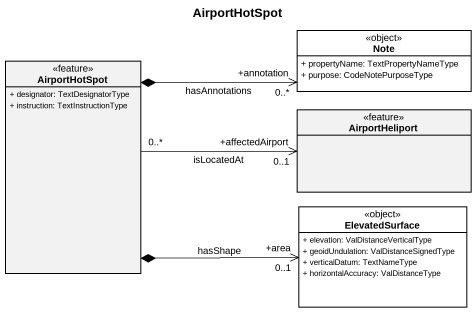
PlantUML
@startuml
title AirportHotSpot
hide circle
hide empty members
skinparam classAttributeIconSize 0
class "Note" as Note_ <<object>> #FFFFFF {
  + propertyName: TextPropertyNameType
  + purpose: CodeNotePurposeType
}
class AirportHotSpot <<feature>> {
  + designator: TextDesignatorType
  + instruction: TextInstructionType
}
class AirportHeliport <<feature>>
class ElevatedSurface <<object>> #FFFFFF {
  + elevation: ValDistanceVerticalType
  + geoidUndulation: ValDistanceSignedType
  + verticalDatum: TextNameType
  + horizontalAccuracy: ValDistanceType
}
AirportHotSpot *-right-> "+annotation\n0..*" Note_ : hasAnnotations
AirportHotSpot "0..*" -right-> "+affectedAirport\n0..1" AirportHeliport : isLocatedAt
AirportHotSpot *-right-> "+area\n0..1" ElevatedSurface : hasShape
@enduml
